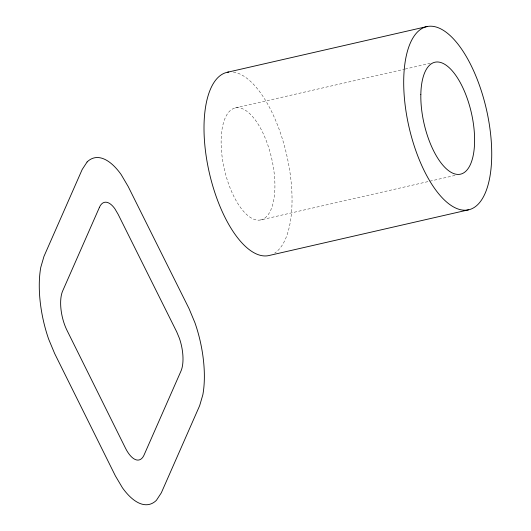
<?xml version="1.0" encoding="UTF-8"?>
<svg xmlns="http://www.w3.org/2000/svg" width="531" height="531" viewBox="0 0 531 531"><rect width="100%" height="100%" fill="white"/><g stroke="black" fill="none" stroke-linecap="round" stroke-linejoin="round"><path stroke-width="0.4" stroke-dasharray="2.65 1.99" d="M235.372 107.939L404.337 69.236M405.146 69.057L430.21 63.315M260.675 219.934A57.414 24.26 77.1 0 0 262.254 131.582A57.414 24.26 77.1 0 0 221.142 140.29A57.414 24.26 77.1 0 0 260.675 219.934L455.518 175.31M233.341 72.083A93.96 39.706 77.1 0 1 286.747 155.171A93.96 39.706 77.1 0 1 274.7 253.075"/><path stroke-width="0.8" d="M87.091 162.001L82.192 169.482L43.973 256.38L40.787 267.305A74.526 31.488 77.1 0 0 48.679 339.209L54.633 353.5L115.4 475.909L122.429 487.777A74.526 31.488 77.1 0 0 156.439 500.282L161.338 492.801L199.663 405.644L202.855 394.725A74.526 31.488 77.1 0 0 194.963 322.815L189.043 308.624L128.21 186.58L121.161 174.58A74.612 31.528 77.1 0 0 87.084 161.982M227.314 72.282L427.004 26.55M468.422 209.851A93.96 39.706 77.1 0 1 403.719 79.504A93.96 39.706 77.1 0 1 470.997 65.247A93.96 39.706 77.1 0 1 468.422 209.851L268.732 255.584A93.96 39.706 77.1 0 1 208.802 170.464A93.96 39.706 77.1 0 1 228.768 72.043M99.43 207.355L62.685 290.915A28.933 12.226 77.1 0 0 67.019 330.395L125.429 448.064A28.933 12.226 77.1 0 0 144.1 454.928L180.958 371.109A28.933 12.226 77.1 0 0 179.352 338.187L176.684 331.789L118.161 214.371L114.875 208.776A28.933 12.226 77.1 0 0 99.43 207.355M420.831 94.558A57.414 24.26 77.1 0 0 460.37 174.201A57.414 24.26 77.1 0 0 461.943 85.843A57.414 24.26 77.1 0 0 420.831 94.558"/></g></svg>
